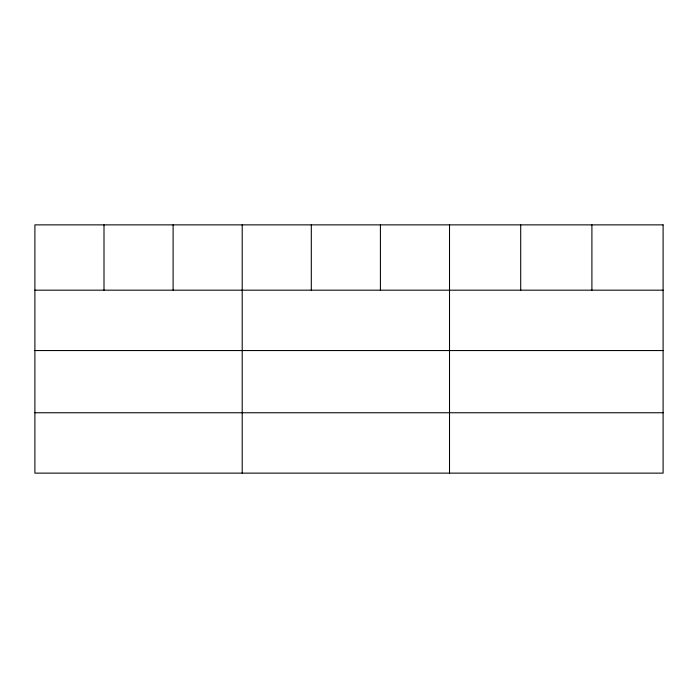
<?xml version="1.0" encoding="UTF-8"?>
<svg xmlns="http://www.w3.org/2000/svg" width="698" height="698" viewBox="0 0 698 698"><rect width="100%" height="100%" fill="white"/><g stroke="black" fill="none" stroke-linecap="round" stroke-linejoin="round"><path stroke-width="1.05" d="M34.9 290.176L663.1 290.176M34.9 350.553L663.1 350.553M34.9 412.754L663.1 412.754M591.904 224.869L591.904 290.176M520.708 224.869L520.708 290.176M449.512 224.869L449.512 473.131M380.41 224.869L380.41 290.176M311.308 224.869L311.308 290.176M242.206 224.869L242.206 473.131M173.104 224.869L173.104 290.176M104.002 224.869L104.002 290.176M663.1 224.869L34.9 224.869L34.9 473.131L663.1 473.131L663.1 224.869"/></g></svg>
